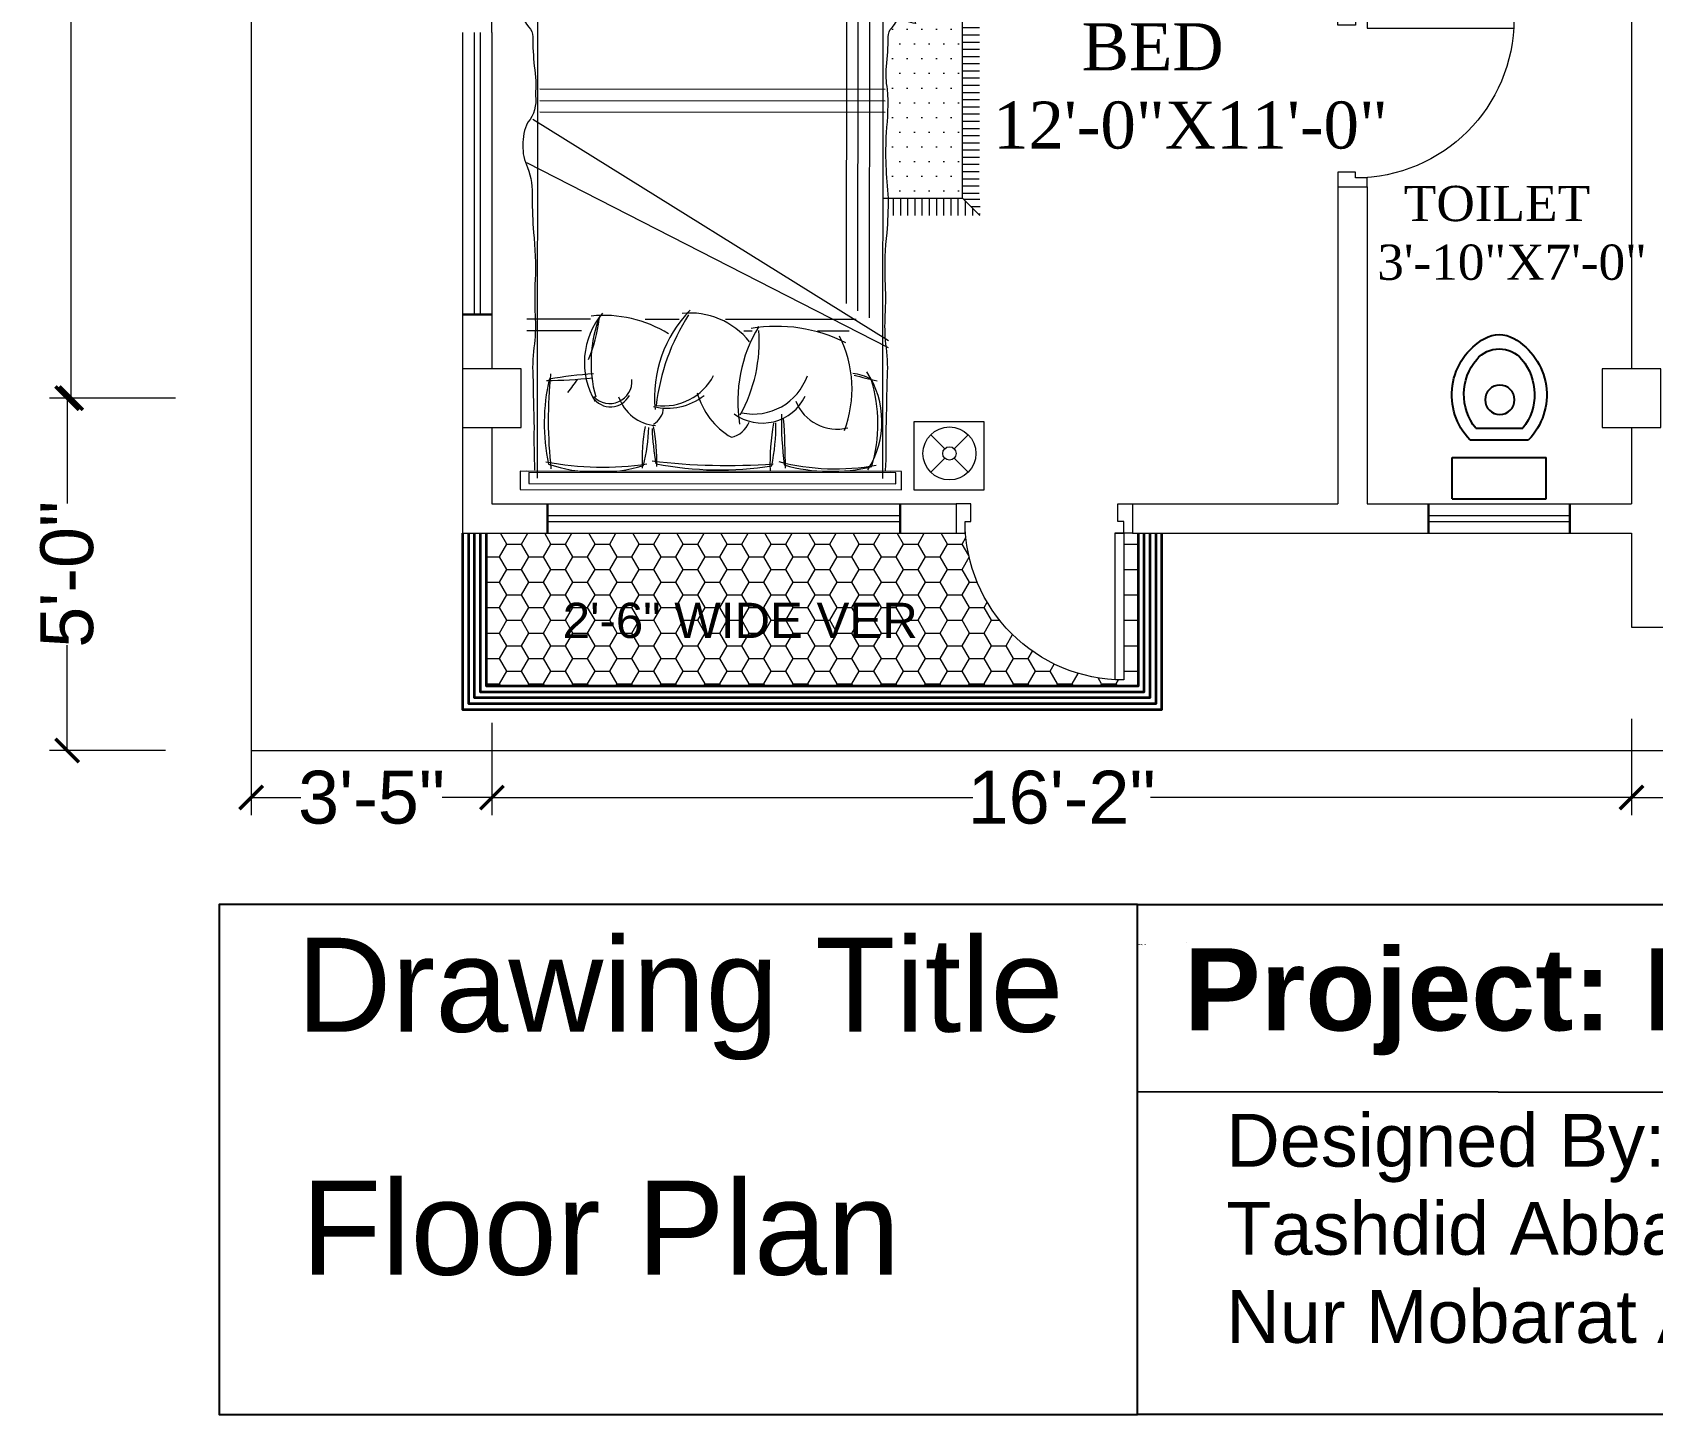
# Model space of a CAD drawing. Header units: inches. Extents: x 1551 to 2198, y 651 to 1264.
# Drawn here: x 1551.2 to 1827.1, y 651.2 to 886.6 of the extents above; entities that cross this region are included whole.
import ezdxf

# ---------------------------------------------------------------- set-up
doc = ezdxf.new("R2010")
doc.units = ezdxf.units.IN
doc.header["$MEASUREMENT"] = 0
for name, color, linetype, lineweight in [('0.3', 193, 'Continuous', 30), ('DOOR', 252, 'Continuous', 15), ('FIXT', 1, 'Continuous', 9), ('furniture', 143, 'Continuous', 9), ('illustr-TOILET FIXTURE', 204, 'Continuous', 9), ('sajib', 140, 'Continuous', 30), ('WALL', 253, 'Continuous', 35)]:
    doc.layers.add(name, color=color, linetype=linetype, lineweight=lineweight)
for name, color, linetype in [('2-Text', 7, 'Continuous'), ('fixture', 211, 'Continuous'), ('Layer1', 50, 'Continuous'), ('PDF_0', 7, 'Continuous'), ('PDF_Text', 7, 'Continuous')]:
    doc.layers.add(name, color=color, linetype=linetype)
doc.layers.add('Ver', color=7, linetype='Continuous', lineweight=9, true_color=0x2618ec)
doc.styles.add('h6', font='arial.ttf', dxfattribs={"height": 6})
doc.styles.add('h7', font='arial.ttf', dxfattribs={"height": 9})
doc.styles.add('PDF Arial', font='arial.ttf')
doc.styles.add('PDF Arial Bold', font='arialbd.ttf')
doc.styles.add('RS4', font='sylfaen.ttf', dxfattribs={"height": 12})
doc.styles.get("Standard").update_dxf_attribs({"font": 'arial.ttf'})
doc.dimstyles.new('SAJIB 2', dxfattribs={"dimtxt": 9, "dimasz": 4, "dimexe": 3, "dimexo": 3.0625, "dimgap": 0.09, "dimtad": 0, "dimdec": 0, "dimzin": 3, "dimdsep": 46, "dimlunit": 4, "dimtxsty": 'h7', "dimblk": 'ARCHTICK', "dimcen": 2, "dimclrd": 6, "dimclre": 7, "dimclrt": 7, "dimadec": 0, "dimazin": 0, "dimtfac": 1, "dimtdec": 0, "dimtofl": 0, "dimtmove": 0, "dimatfit": 3, "dimldrblk": 'OPEN30', "dimfxl": 1, "dimtolj": 1, "dimtzin": 0, "dimlwd": 20, "dimlwe": 20, "dimarcsym": 0})

# ---------------------------------------------------------------- blocks, each defined once
blk = doc.blocks.new('RTRTR')
at = {"layer": 'DOOR'}
for p, q in [((-723.21, 2222.65), (-723.21, 2247.61)), ((-721.71, 2222.65), (-721.71, 2247.65)), ((-721.71, 2222.65), (-723.21, 2222.65))]:
    blk.add_line(p, q, dxfattribs=at)
for points in [[(-750.21, 2222.65), (-748.71, 2222.65), (-748.71, 2220.65), (-747.71, 2220.65), (-747.71, 2217.65), (-750.21, 2217.65)], [(-720.21, 2222.65), (-721.71, 2222.65), (-721.71, 2220.65), (-722.71, 2220.65), (-722.71, 2217.65), (-720.21, 2217.65)]]:
    blk.add_lwpolyline(points, close=True, dxfattribs=at)
blk.add_arc((-721.71, 2220.65), 27, 90, 180, dxfattribs=at)
blk = doc.blocks.new('bedm')
for p, q in [((-11.35, 25.59), (-11.35, -56.88)), ((48.64, 25.59), (48.64, -56.88)), ((-12.73, 24.38), (50.51, 24.38)), ((-12.35, 2.89), (50.51, -29.21)), ((-12.35, 1.69), (49.48, -36.77)), ((-5.51, 0), (0, 0)), ((11.33, 0), (12.81, 0)), ((41.02, 0), (50.51, 0)), ((-6.7, -2.03), (15.97, -2.03)), ((24.06, -2.03), (29.96, -2.03)), ((39.46, -2.03), (50.51, -2.03)), ((-12.73, -54.7), (50.51, -54.7))]:
    blk.add_line(p, q)
for points in [[(-14.62, 27.58), (-14.62, 24.38), (51.64, 24.38), (51.64, 27.58)], [(-13.6, 24.61), (50.16, 24.61), (50.16, 26.52), (-13.6, 26.52)]]:
    blk.add_lwpolyline(points, close=True)
at = {"linetype": 'ByBlock'}
for points in [[(-11.93, -34.52, 0.045167), (-12.14, -42.06, -0.080578), (-11.96, -45.99, 0.026504), (-12.23, -51.13, -0.211134), (-12.9, -52.77, 0.329446), (-13.58, -57.76, 0.37589), (-10.61, -59.09, 0.123892), (-8.48, -57.44, -0.342539), (-5.98, -56.62, 0.955623), (-6.75, -56.52, -0.036442), (-1.35, -55.92, -0.046791), (3.01, -56, 0.023628), (7.01, -55.92, -0.055897), (16.69, -56.01, 0.053528), (18.31, -56.29, 0.053528), (19.93, -56.01, -0.055897), (29.62, -55.92, 0.026973), (33.12, -56, -0.036947), (38.63, -55.92, -0.036442), (44.03, -56.52, 0.955623), (43.26, -56.62, -0.342539), (45.76, -57.44, 0.123892), (47.9, -59.09, 0.37589), (50.86, -57.76, 0.329446), (50.19, -52.77, -0.211134), (49.51, -51.13, 0.026504), (49.24, -45.99, -0.06219), (49.05, -40.9, -0.218233), (50.36, -36.25, 0.123513), (51.21, -32.26, 0.129887), (50.39, -28.42, -0.095063), (49.59, -23.12, 0.016498), (49.37, -17.12, -0.039412), (49.06, -8.88, 0.025508), (49.06, -2.71, -0.038458), (49.16, 2.23, 0.058958), (49.43, 7.72, 0.00267), (49.23, 16.86, 0.015571), (49.13, 24.18)], [(-11.85, 24.18, 0.015571), (-11.95, 16.86, 0.00267), (-12.14, 7.72, 0.058958), (-11.87, 2.23, -0.038458), (-11.77, -2.71, 0.025508), (-11.77, -8.88, -0.039412), (-12.08, -17.12, 0.016498), (-12.31, -23.12)], [(-12.31, -23.12, -0.037552), (-11.93, -34.52)]]:
    blk.add_lwpolyline(points, format="xyb", dxfattribs=at)
for centre, radius, start, end in [((4.34, 15.74), 15.55, 147.51, 213.8336), ((-3.1, -14.57), 38.5, 75.2741, 100.6711), ((122.07, 24.02), 116.52, 180.1063, 184.3312), ((-29.58, 22.85), 37.82, 349.589, 2.0447), ((15.6, -89.34), 112.69, 83.3146, 94.0301), ((57.39, 22.44), 29.5, 177.8261, 191.4767), ((37.43, -28.85), 52.51, 79.3138, 98.5648), ((0.63, 22.18), 29.83, 349.1667, 3.123), ((-29.75, 15.34), 76.52, 354.0935, 6.4707), ((11.14, 4.47), 9.94, 78.0413, 160.8342), ((36.5, 1.79), 26.38, 151.0456, 184.1497), ((26.84, 3.06), 9.96, 83.1541, 152.0001), ((-9.06, 17.28), 37.34, 327.3804, 353.3034), ((36.06, 8.78), 3.82, 42.6016, 185.3377), ((17.55, 5.5), 21.8, 338.0807, 15.8259), ((-27.33, -68.33), 78.8, 74.5629, 77.5763), ((47.62, -70.17), 78.78, 90.3848, 96.2107), ((61.56, -4.61), 23.76, 139.9508, 146.951), ((61.56, -4.61), 23.76, 156.2982, 173.8539)]:
    blk.add_arc(centre, radius, start, end)
for centre, radius, start, end in [((15.98, 16.19), 26.48, 163.9263, 197.1409), ((-2.34, -5.37), 29.75, 74.2117, 103.8432), ((-53.93, 15.34), 60.2, 359.1536, 7.5533), ((48.63, 15.9), 41.42, 169.5301, 179.934), ((16.98, -34.74), 58.87, 79.1717, 98.8688), ((-11.16, 15.68), 39.9, 1.8337, 10.6945), ((58.71, 15.92), 29.43, 165.3434, 178.3876), ((38.13, -2.18), 26.74, 71.2545, 107.1861), ((12.57, 16.04), 34.89, 347.3175, 11.7435), ((14.51, 10.01), 20.51, 159.3026, 206.5026), ((-3.37, 9.34), 7.68, 21.4295, 104.3652), ((15.86, 14.24), 4.3, 102.1757, 158.3207), ((8.44, 7.29), 12.92, 15.4018, 59.7122), ((9.6, 7.65), 8.33, 54.1671, 153.8421), ((-11.14, 12.19), 24.99, 328.6542, 9.1977), ((30.3, 13.08), 3.59, 120.1134, 175.8974), ((27.5, 8.99), 7.47, 19.1335, 85.0933), ((26.06, 3.09), 10.31, 76.3296, 128.0812), ((6.78, 11.47), 21.53, 315.5269, 5.813), ((35.95, 9.51), 3.68, 33.4026, 153.0195), ((27.22, 5.47), 13.28, 319.8178, 30.7335), ((-5.37, 15.08), 7.78, 239.4859, 264.3104), ((35.43, 69.63), 62.26, 273.2105, 280.3406), ((7.07, 25.62), 26.45, 243.0538, 279.663), ((22.22, 10.21), 13.35, 218.7278, 275.6813), ((37.1, 18.54), 21.25, 238.1221, 275.9522)]:
    blk.add_arc(centre, radius, start, end, dxfattribs=at)
blk = doc.blocks.new('M-bed')
at = {"layer": 'furniture'}
h = blk.add_hatch(dxfattribs=at)
h.set_pattern_fill('DOTS', color=3, scale=40, angle=180, style=0)
h.set_pattern_definition([(180, (3692.6392, 7362.079), (-1.25, -2.5), [0, -2.5])])
h.paths.add_polyline_path([(3692.58, 7408.37), (3681.4, 7408.38), (3646.55, 7408.43), (3646.54, 7393.34, 0.011226), (3648.44, 7393.52, -0.053528), (3650.03, 7393.79, -0.053528), (3651.62, 7393.52, 0.055897), (3661.11, 7393.42, -0.023628), (3665.03, 7393.5, 0.046791), (3669.29, 7393.42, 0.021476), (3672.42, 7393.67, 0.117676), (3671.8, 7402.65, 0.09252), (3678.19, 7401.45, 0.072446), (3677.31, 7406.97, 0.18681), (3690.12, 7406.96, 0.148057), (3690.11, 7395.32, 0.06293), (3683.75, 7396.14, 0.065098), (3684.6, 7391, 0.0312), (3681.47, 7391.61, -0.099873), (3680.54, 7390.25, 0.186828), (3679.95, 7388.81, -0.027883), (3679.66, 7383.51, 0.077199), (3679.86, 7379.82, -0.045167), (3679.65, 7372.43, 0.037552), (3680.01, 7361.27), (3692.64, 7361.27)])
at = {"layer": 'furniture', "linetype": 'Continuous'}
for p, q in [((3646.55, 7408.43), (3643.61, 7411.37)), ((3692.58, 7408.37), (3695.52, 7411.31)), ((3692.64, 7361.27), (3692.58, 7408.37)), ((3679.07, 7361.27), (3692.64, 7361.27)), ((3692.64, 7361.27), (3695.58, 7358.32))]:
    blk.add_line(p, q, dxfattribs=at)
at = {"layer": 'furniture', "color": 1}
for p, q in [((3643.85, 7411.14), (3643.62, 7411.14)), ((3645.08, 7409.92), (3643.62, 7409.92)), ((3644.17, 7411.23), (3644.17, 7411.8)), ((3645.4, 7410.01), (3645.4, 7411.8)), ((3646.62, 7408.86), (3646.62, 7411.8)), ((3647.85, 7408.86), (3647.85, 7411.8)), ((3649.07, 7408.86), (3649.07, 7411.79)), ((3650.3, 7408.85), (3650.3, 7411.79)), ((3651.52, 7408.85), (3651.52, 7411.79)), ((3652.75, 7408.85), (3652.75, 7411.79)), ((3653.97, 7408.85), (3653.97, 7411.79)), ((3655.2, 7408.85), (3655.2, 7411.79)), ((3656.42, 7408.85), (3656.42, 7411.79)), ((3657.65, 7408.85), (3657.65, 7411.79)), ((3658.87, 7408.84), (3658.87, 7411.78)), ((3660.1, 7408.84), (3660.1, 7411.78)), ((3661.32, 7408.84), (3661.32, 7411.78)), ((3662.55, 7408.84), (3662.55, 7411.78)), ((3663.77, 7408.84), (3663.77, 7411.78)), ((3665, 7408.84), (3665, 7411.78)), ((3666.22, 7408.84), (3666.22, 7411.78)), ((3667.45, 7408.84), (3667.45, 7411.78)), ((3668.67, 7408.83), (3668.67, 7411.77)), ((3669.9, 7408.83), (3669.9, 7411.77)), ((3671.12, 7408.83), (3671.12, 7411.77)), ((3672.35, 7408.83), (3672.35, 7411.77)), ((3673.57, 7408.83), (3673.57, 7411.77)), ((3674.8, 7408.83), (3674.8, 7411.77)), ((3676.02, 7408.83), (3676.02, 7411.77)), ((3677.25, 7408.82), (3677.25, 7411.77)), ((3678.47, 7408.82), (3678.47, 7411.76)), ((3679.7, 7408.82), (3679.7, 7411.76)), ((3680.92, 7408.82), (3680.92, 7411.76)), ((3682.15, 7408.82), (3682.15, 7411.76)), ((3683.37, 7408.82), (3683.37, 7411.76)), ((3684.6, 7408.82), (3684.6, 7411.76)), ((3685.82, 7408.82), (3685.82, 7411.76)), ((3687.05, 7408.81), (3687.05, 7411.75)), ((3688.27, 7408.81), (3688.27, 7411.75)), ((3689.5, 7408.81), (3689.5, 7411.75)), ((3690.72, 7408.81), (3690.72, 7411.75)), ((3691.95, 7408.81), (3691.95, 7411.75)), ((3693.17, 7409.24), (3693.17, 7411.75)), ((3695.52, 7409.85), (3694.06, 7409.85)), ((3694.4, 7410.46), (3694.4, 7411.75)), ((3695.52, 7411.08), (3695.29, 7411.08)), ((3695.62, 7411.69), (3695.62, 7411.75)), ((3646.55, 7407.64), (3643.61, 7407.65)), ((3646.3, 7408.69), (3643.62, 7408.69)), ((3692.58, 7408.37), (3681.4, 7408.38)), ((3695.52, 7407.4), (3692.58, 7407.4)), ((3695.52, 7408.63), (3692.84, 7408.63)), ((3646.55, 7406.42), (3643.61, 7406.42)), ((3646.55, 7405.19), (3643.61, 7405.2)), ((3646.55, 7403.97), (3643.61, 7403.97)), ((3680.57, 7396.12), (3680.58, 7406.05)), ((3695.52, 7406.18), (3692.58, 7406.18)), ((3695.52, 7404.95), (3692.58, 7404.95)), ((3646.54, 7401.52), (3643.6, 7401.52)), ((3646.55, 7402.74), (3643.61, 7402.75)), ((3675.06, 7394.04), (3675.07, 7401.73)), ((3695.51, 7402.5), (3692.57, 7402.5)), ((3695.51, 7401.28), (3692.57, 7401.28)), ((3695.52, 7403.73), (3692.58, 7403.73)), ((3646.54, 7400.29), (3643.6, 7400.3)), ((3646.54, 7399.07), (3643.6, 7399.07)), ((3678, 7398.4), (3672.62, 7398.41)), ((3695.51, 7400.05), (3692.57, 7400.05)), ((3695.51, 7398.83), (3692.57, 7398.83)), ((3646.54, 7397.84), (3643.6, 7397.85)), ((3646.54, 7396.62), (3643.6, 7396.62)), ((3695.51, 7397.6), (3692.57, 7397.6)), ((3695.51, 7396.38), (3692.57, 7396.38)), ((3646.54, 7395.39), (3643.6, 7395.4)), ((3646.54, 7394.17), (3643.6, 7394.17)), ((3695.51, 7395.15), (3692.57, 7395.15)), ((3695.51, 7393.93), (3692.57, 7393.93)), ((3676.76, 7392.21), (3676.71, 7340.89)), ((3695.5, 7391.48), (3692.56, 7391.48)), ((3695.5, 7390.25), (3692.56, 7390.25)), ((3695.51, 7392.7), (3692.57, 7392.7)), ((3695.5, 7389.03), (3692.56, 7389.03)), ((3695.5, 7387.8), (3692.56, 7387.8)), ((3695.5, 7386.58), (3692.56, 7386.58)), ((3695.5, 7385.35), (3692.56, 7385.35)), ((3695.5, 7384.13), (3692.56, 7384.13)), ((3695.5, 7382.9), (3692.56, 7382.9)), ((3695.49, 7379.23), (3692.55, 7379.23)), ((3695.5, 7381.68), (3692.56, 7381.68)), ((3695.5, 7380.45), (3692.56, 7380.45)), ((3695.49, 7378), (3692.55, 7378)), ((3695.49, 7376.78), (3692.55, 7376.78)), ((3620.67, 7375.96), (3679.46, 7375.91)), ((3695.49, 7375.55), (3692.55, 7375.55)), ((3695.49, 7374.33), (3692.55, 7374.33)), ((3695.49, 7373.1), (3692.55, 7373.1)), ((3695.49, 7371.88), (3692.55, 7371.88)), ((3695.49, 7370.65), (3692.55, 7370.65)), ((3695.49, 7369.43), (3692.55, 7369.43)), ((3695.49, 7368.2), (3692.55, 7368.2)), ((3695.48, 7366.98), (3692.54, 7366.98)), ((3695.48, 7365.75), (3692.54, 7365.75)), ((3695.48, 7364.53), (3692.54, 7364.53)), ((3695.48, 7363.3), (3692.54, 7363.3)), ((3680.87, 7358.34), (3680.87, 7361.28)), ((3682.1, 7358.34), (3682.1, 7361.28)), ((3683.32, 7358.34), (3683.32, 7361.28)), ((3684.55, 7358.34), (3684.55, 7361.28)), ((3685.77, 7358.34), (3685.77, 7361.28)), ((3687, 7358.33), (3687, 7361.27)), ((3688.22, 7358.33), (3688.22, 7361.27)), ((3689.45, 7358.33), (3689.45, 7361.27)), ((3690.67, 7358.33), (3690.67, 7361.27)), ((3691.9, 7358.33), (3691.9, 7361.27)), ((3695.48, 7362.08), (3692.54, 7362.08)), ((3695.58, 7361.06), (3692.84, 7361.06)), ((3693.12, 7358.33), (3693.12, 7360.77)), ((3695.62, 7359.79), (3694.11, 7359.79)), ((3694.35, 7358.32), (3694.35, 7359.54)), ((3695.62, 7358.57), (3695.33, 7358.57))]:
    blk.add_line(p, q, dxfattribs=at)
at = {"layer": 'furniture', "color": 150}
for p, q in [((3679.83, 7396.51), (3679.84, 7406.2)), ((3674.33, 7393.99), (3674.33, 7401.88)), ((3678.09, 7399.14), (3672.55, 7399.14)), ((3674.8, 7392.21), (3674.76, 7342.11)), ((3620.67, 7377.92), (3679.46, 7377.87))]:
    blk.add_line(p, q, dxfattribs=at)
at = {"layer": 'furniture'}
for p, q in [((3672.84, 7392.22), (3672.8, 7343.33)), ((3620.67, 7379.88), (3679.46, 7379.83)), ((3689.59, 7318.59, 1.69), (3687.2, 7320.99, 1.69)), ((3691.18, 7318.59, 1.69), (3693.58, 7320.98, 1.69)), ((3689.59, 7317, 1.69), (3687.2, 7314.61, 1.69)), ((3691.18, 7317, 1.69), (3693.57, 7314.61, 1.69))]:
    blk.add_line(p, q, dxfattribs=at)
at = {"layer": 'furniture', "linetype": 'Continuous'}
blk.add_lwpolyline([(3646.54, 7393.34), (3646.55, 7408.43), (3692.64, 7408.43)], dxfattribs=at)
at = {"layer": 'furniture'}
blk.add_lwpolyline([(3696.25, 7311.53), (3684.4, 7311.54), (3684.41, 7323.25), (3696.26, 7323.24)], close=True, dxfattribs=at)
for radius in [4.51, 1.13]:
    blk.add_circle((3690.39, 7317.8, 1.69), radius, dxfattribs=at)
for centre, radius, start, end in [((3658.8, 7401.17), 19.4, 344.6755, 17.4141), ((3683.73, 7423.51), 17.74, 248.7884, 291.1143), ((3709.34, 7401.12), 20.09, 163.1076, 196.7951), ((3653.29, 7396.85), 19.4, 350.5682, 17.4141), ((3678.22, 7419.19), 17.74, 248.7884, 269.9322), ((3683.68, 7370.58), 25.56, 75.4418, 96.6097), ((3703.83, 7396.8), 20.09, 181.8967, 196.7951), ((3678.17, 7366.26), 25.56, 75.4418, 82.59)]:
    blk.add_arc(centre, radius, start, end, dxfattribs=at)
at = {"layer": 'furniture', "xscale": 0.9799999999687397, "yscale": 0.9799999999687397, "zscale": 0.9799999999687397, "rotation": 179.9513479370545}
blk.add_blockref('bedm', (3667.93, 7338.62), dxfattribs=at)
blk = doc.blocks.new('COMOD')
at = {"layer": 'FIXT', "color": 253, "lineweight": 25, "true_color": 0x9898cc}
for p, q in [((-8, 0), (8, 0)), ((-8, 0), (-8, -7)), ((8, 0), (8, -7)), ((-8, -7), (8, -7)), ((-5, -10), (5, -10)), ((-4, -12), (4, -12))]:
    blk.add_line(p, q, dxfattribs=at)
blk.add_circle((0.1, -16.84), 2.5, dxfattribs=at)
for centre, radius, start, end in [((3, -17.67), 11.08, 136.2189, 240.4371), ((-3, -17.67), 11.08, 299.5629, 43.7811), ((3.28, -17.76), 9.29, 141.6544, 220.0087), ((-3.28, -17.76), 9.29, 319.9913, 38.3456), ((0, -20.52), 5, 220.0087, 319.9913), ((0, -22.96), 5, 240.4371, 299.5629)]:
    blk.add_arc(centre, radius, start, end, dxfattribs=at)
blk = doc.blocks.new('_ArchTick')
at = {"layer": 'WALL', "color": 0, "const_width": 0.15}
blk.add_lwpolyline([(-0.5, -0.5), (0.5, 0.5)], dxfattribs=at)
blk = doc.blocks.new('*D27')
at = {"layer": 'Defpoints', "color": 0, "ltscale": 25, "transparency": 16777216}
for p in [(1578.63, 824.27), (1557.12, 764.27), (1576.97, 764.27)]:
    blk.add_point(p, dxfattribs=at)
at = {"layer": 'Ver', "color": 7, "lineweight": 20, "ltscale": 25, "transparency": 16777216}
for p, q in [((1575.57, 824.27), (1554.12, 824.27)), ((1573.9, 764.27), (1554.12, 764.27))]:
    blk.add_line(p, q, dxfattribs=at)
at = {"layer": 'Ver', "color": 6, "lineweight": 20, "ltscale": 25, "transparency": 16777216}
for p, q in [((1557.12, 824.27), (1557.12, 806.32)), ((1557.12, 764.27), (1557.12, 782.22))]:
    blk.add_line(p, q, dxfattribs=at)
at = {"layer": 'Ver', "color": 6, "lineweight": 20, "ltscale": 25, "transparency": 16777216, "xscale": 4, "yscale": 4, "zscale": 4}
for p, rotation in [((1557.12, 824.27), 90), ((1557.12, 764.27), 270)]:
    blk.add_blockref('_ArchTick', p, dxfattribs=dict(at, rotation=rotation))
at = {"layer": 'Ver', "color": 7, "ltscale": 25, "transparency": 16777216, "insert": (1557.12, 794.27), "char_height": 9, "attachment_point": 5, "rotation": 90, "style": 'h7'}
blk.add_mtext('\\A1;5\'-0"', dxfattribs=at)
blk = doc.blocks.new('_Open30')
at = {"color": 0, "linetype": 'ByBlock', "lineweight": -2}
for p, q in [((-1, 0.268), (0, 0)), ((0, 0), (-1, -0.268)), ((0, 0), (-1, 0))]:
    blk.add_line(p, q, dxfattribs=at)
blk = doc.blocks.new('*D28')
at = {"layer": 'Defpoints', "color": 0, "ltscale": 25, "transparency": 16777216}
for p in [(1588.46, 772.06), (1629.46, 772.06), (1629.46, 756.25)]:
    blk.add_point(p, dxfattribs=at)
at = {"layer": 'Ver', "color": 7, "lineweight": 20, "ltscale": 25, "transparency": 16777216}
for p, q in [((1588.46, 769), (1588.46, 753.25)), ((1629.46, 769), (1629.46, 753.25))]:
    blk.add_line(p, q, dxfattribs=at)
at = {"layer": 'Ver', "color": 6, "lineweight": 20, "ltscale": 25, "transparency": 16777216}
for p, q in [((1588.46, 756.25), (1596.91, 756.25)), ((1629.46, 756.25), (1621.01, 756.25))]:
    blk.add_line(p, q, dxfattribs=at)
at = {"layer": 'Ver', "color": 6, "lineweight": 20, "ltscale": 25, "transparency": 16777216, "xscale": 4, "yscale": 4, "zscale": 4, "rotation": 180}
blk.add_blockref('_ArchTick', (1588.46, 756.25), dxfattribs=at)
at = {"layer": 'Ver', "color": 6, "lineweight": 20, "ltscale": 25, "transparency": 16777216, "xscale": 4, "yscale": 4, "zscale": 4}
blk.add_blockref('_ArchTick', (1629.46, 756.25), dxfattribs=at)
at = {"layer": 'Ver', "color": 7, "ltscale": 25, "transparency": 16777216, "insert": (1608.96, 756.25), "char_height": 9, "attachment_point": 5, "style": 'h7'}
blk.add_mtext('\\A1;3\'-5"', dxfattribs=at)
blk = doc.blocks.new('*D29')
at = {"layer": 'Defpoints', "color": 0, "ltscale": 25, "transparency": 16777216}
for p in [(1823.46, 772.7), (1629.46, 772.06), (1823.46, 756.25)]:
    blk.add_point(p, dxfattribs=at)
at = {"layer": 'Ver', "color": 7, "lineweight": 20, "ltscale": 25, "transparency": 16777216}
for p, q in [((1823.46, 769.64), (1823.46, 753.25)), ((1629.46, 769), (1629.46, 753.25))]:
    blk.add_line(p, q, dxfattribs=at)
at = {"layer": 'Ver', "color": 6, "lineweight": 20, "ltscale": 25, "transparency": 16777216}
for p, q in [((1629.46, 756.25), (1711.34, 756.25)), ((1823.46, 756.25), (1741.59, 756.25))]:
    blk.add_line(p, q, dxfattribs=at)
at = {"layer": 'Ver', "color": 6, "lineweight": 20, "ltscale": 25, "transparency": 16777216, "xscale": 4, "yscale": 4, "zscale": 4, "rotation": 180}
blk.add_blockref('_ArchTick', (1629.46, 756.25), dxfattribs=at)
at = {"layer": 'Ver', "color": 6, "lineweight": 20, "ltscale": 25, "transparency": 16777216, "xscale": 4, "yscale": 4, "zscale": 4}
blk.add_blockref('_ArchTick', (1823.46, 756.25), dxfattribs=at)
at = {"layer": 'Ver', "color": 7, "ltscale": 25, "transparency": 16777216, "insert": (1726.46, 756.25), "char_height": 9, "attachment_point": 5, "style": 'h7'}
blk.add_mtext('\\A1;16\'-2"', dxfattribs=at)
blk = doc.blocks.new('*D30')
at = {"layer": 'Defpoints', "color": 0, "ltscale": 25, "transparency": 16777216}
for p in [(1823.46, 772.7), (1929.46, 772.7), (1929.46, 756.25)]:
    blk.add_point(p, dxfattribs=at)
at = {"layer": 'Ver', "color": 7, "lineweight": 20, "ltscale": 25, "transparency": 16777216}
for p, q in [((1823.46, 769.64), (1823.46, 753.25)), ((1929.46, 769.64), (1929.46, 753.25))]:
    blk.add_line(p, q, dxfattribs=at)
at = {"layer": 'Ver', "color": 6, "lineweight": 20, "ltscale": 25, "transparency": 16777216}
for p, q in [((1823.46, 756.25), (1860.91, 756.25)), ((1929.46, 756.25), (1892.02, 756.25))]:
    blk.add_line(p, q, dxfattribs=at)
at = {"layer": 'Ver', "color": 6, "lineweight": 20, "ltscale": 25, "transparency": 16777216, "xscale": 4, "yscale": 4, "zscale": 4, "rotation": 180}
blk.add_blockref('_ArchTick', (1823.46, 756.25), dxfattribs=at)
at = {"layer": 'Ver', "color": 6, "lineweight": 20, "ltscale": 25, "transparency": 16777216, "xscale": 4, "yscale": 4, "zscale": 4}
blk.add_blockref('_ArchTick', (1929.46, 756.25), dxfattribs=at)
at = {"layer": 'Ver', "color": 7, "ltscale": 25, "transparency": 16777216, "insert": (1876.46, 756.25), "char_height": 9, "attachment_point": 5, "style": 'h7'}
blk.add_mtext('\\A1;8\'-10"', dxfattribs=at)
blk = doc.blocks.new('*D33')
at = {"layer": 'Defpoints', "color": 0, "ltscale": 25, "transparency": 16777216}
for p in [(1557.8, 1001.77), (1570.8, 1001.77), (1570.8, 824.27)]:
    blk.add_point(p, dxfattribs=at)
at = {"layer": 'Ver', "color": 7, "lineweight": 20, "ltscale": 25, "transparency": 16777216}
for p, q in [((1567.74, 1001.77), (1554.8, 1001.77)), ((1567.74, 824.27), (1554.8, 824.27))]:
    blk.add_line(p, q, dxfattribs=at)
at = {"layer": 'Ver', "color": 6, "lineweight": 20, "ltscale": 25, "transparency": 16777216}
for p, q in [((1557.8, 1001.77), (1557.8, 931.64)), ((1557.8, 824.27), (1557.8, 894.4))]:
    blk.add_line(p, q, dxfattribs=at)
at = {"layer": 'Ver', "color": 6, "lineweight": 20, "ltscale": 25, "transparency": 16777216, "xscale": 4, "yscale": 4, "zscale": 4}
for p, rotation in [((1557.8, 1001.77), 90), ((1557.8, 824.27), 270)]:
    blk.add_blockref('_ArchTick', p, dxfattribs=dict(at, rotation=rotation))
at = {"layer": 'Ver', "color": 7, "ltscale": 25, "transparency": 16777216, "insert": (1557.8, 913.02), "char_height": 9, "attachment_point": 5, "rotation": 90, "style": 'h7'}
blk.add_mtext('\\A1;14\'-10"', dxfattribs=at)

msp = doc.modelspace()

# ---------------------------------------------------------------- hatches: boundary and pattern name
at = {"layer": 'Ver', "ltscale": 25, "true_color": 0xcecce6}
h = msp.add_hatch(dxfattribs=at)
h.set_pattern_fill('HONEY', color=254, scale=20, style=0)
h.set_pattern_definition([(0, (-109750.4963, 45282.814), (3.75, 2.1650635), [2.5, -5]), (120, (-109750.4963, 45282.814), (-3.74999999, 2.165063514), [2.5, -5]), (60, (-109750.4963, 45282.814), (8e-09, 4.330127014), [-5, 2.5])])
h.paths.add_polyline_path([(1638.99, 801.27), (1628.46, 801.27), (1628.46, 775.27), (1739.52, 775.27), (1739.52, 801.27), (1738.52, 801.27), (1737.02, 801.27), (1737.02, 776.27, -0.392661), (1710.09, 801.27), (1708.52, 801.27), (1698.99, 801.27)])
h.paths.add_polyline_path([(1640.18, 790.92), (1703.29, 790.92), (1703.29, 781.79), (1640.18, 781.79)], flags=24)

# ---------------------------------------------------------------- linework, layer by layer
msp.add_lwpolyline([(1739.39, 738.01), (1583, 738.01), (1583, 651.17), (1739.39, 651.17)], close=True)
at = {"layer": 'illustr-TOILET FIXTURE', "linetype": 'ByBlock'}
for p, q in [((1624.46, 886.52), (1624.46, 838.52)), ((1624.46, 886.52), (1624.46, 838.52)), ((1626.46, 886.52), (1626.46, 838.52)), ((1626.46, 886.52), (1626.46, 838.52)), ((1627.46, 886.52), (1627.46, 838.52)), ((1627.46, 886.52), (1627.46, 838.52)), ((1629.46, 886.52), (1629.46, 838.52)), ((1629.46, 886.52), (1629.46, 838.52)), ((1638.99, 806.27), (1698.99, 806.27)), ((1638.99, 806.27), (1698.99, 806.27)), ((1788.96, 806.27), (1812.96, 806.27)), ((1788.96, 806.27), (1812.96, 806.27)), ((1638.99, 804.27), (1698.99, 804.27)), ((1638.99, 804.27), (1698.99, 804.27)), ((1638.99, 803.27), (1698.99, 803.27)), ((1638.99, 803.27), (1698.99, 803.27)), ((1788.96, 804.27), (1812.96, 804.27)), ((1788.96, 804.27), (1812.96, 804.27)), ((1788.96, 803.27), (1812.96, 803.27)), ((1788.96, 803.27), (1812.96, 803.27)), ((1638.99, 801.27), (1698.99, 801.27)), ((1638.99, 801.27), (1698.99, 801.27)), ((1788.96, 801.27), (1812.96, 801.27)), ((1788.96, 801.27), (1812.96, 801.27))]:
    msp.add_line(p, q, dxfattribs=at)
at = {"layer": 'Layer1', "lineweight": 40}
msp.add_line((1747.65, 731.62), (1747.65, 731.62), dxfattribs=at)
at = {"layer": 'PDF_0', "lineweight": 25}
msp.add_lwpolyline([(1739.39, 738.01), (2169.31, 738.01), (2169.31, 651.17), (1739.39, 651.17)], close=True, dxfattribs=at)
msp.add_lwpolyline([(2169.31, 705.72), (1739.39, 706.16)], dxfattribs=at)
at = {"layer": 'sajib', "ltscale": 25}
for p, q in [((1624.46, 838.52), (1629.46, 838.52)), ((1629.46, 838.52), (1624.46, 838.52)), ((1638.93, 806.27), (1638.93, 801.27)), ((1638.93, 801.27), (1638.93, 806.27)), ((1698.99, 801.27), (1698.99, 806.27)), ((1698.99, 806.27), (1698.99, 801.27)), ((1788.9, 806.27), (1788.9, 801.27)), ((1788.9, 801.27), (1788.9, 806.27)), ((1812.96, 801.27), (1812.96, 806.27)), ((1812.96, 806.27), (1812.96, 801.27))]:
    msp.add_line(p, q, dxfattribs=at)
at = {"layer": 'Ver', "color": 1, "ltscale": 25}
for p, q in [((1588.46, 1220.27), (1588.46, 764.27)), ((1588.46, 764.27), (2164.46, 764.27))]:
    msp.add_line(p, q, dxfattribs=at)
at = {"layer": 'Ver', "ltscale": 25}
for p, q in [((1629.46, 886.52), (1629.46, 896.52)), ((1823.46, 895.27), (1823.46, 829.27)), ((1778.46, 861.84), (1778.46, 861.77)), ((1773.46, 860.27), (1773.46, 806.27)), ((1778.46, 860.27), (1778.46, 806.27)), ((1629.46, 857.02), (1629.46, 857.02)), ((1624.46, 838.52), (1624.46, 829.27)), ((1629.46, 838.52), (1629.46, 829.27)), ((1624.46, 819.27), (1624.46, 771.27)), ((1629.46, 819.27), (1629.46, 811.27)), ((1629.46, 819.27), (1629.46, 806.27)), ((1823.46, 819.27), (1823.46, 806.27)), ((1629.46, 806.27), (1638.93, 806.27)), ((1680.49, 806.27), (1680.49, 806.27)), ((1698.99, 806.27), (1708.52, 806.27)), ((1738.52, 806.27), (1773.46, 806.27)), ((1778.46, 806.27), (1788.9, 806.27)), ((1812.96, 806.27), (1823.46, 806.27)), ((1624.46, 801.27), (1638.93, 801.27)), ((1698.99, 801.27), (1708.52, 801.27)), ((1710.02, 801.27), (1710.09, 801.27)), ((1735.52, 801.27), (1737.02, 801.27)), ((1738.52, 801.27), (1743.52, 801.27)), ((1743.52, 801.27), (1770.46, 801.27)), ((1743.52, 801.27), (1788.9, 801.27)), ((1812.96, 801.27), (1823.46, 801.27)), ((1823.46, 801.27), (1823.46, 785.27)), ((1823.46, 785.27), (1864.4, 785.27))]:
    msp.add_line(p, q, dxfattribs=at)
at = {"layer": 'Ver', "color": 1, "ltscale": 25}
for points in [[(1624.46, 819.27), (1634.46, 819.27), (1634.46, 829.27), (1624.46, 829.27)], [(1818.46, 819.27), (1828.46, 819.27), (1828.46, 829.27), (1818.46, 829.27)]]:
    msp.add_lwpolyline(points, close=True, dxfattribs=at)
at = {"layer": 'WALL'}
for points in [[(1624.46, 801.27), (1624.46, 771.27), (1743.52, 771.27), (1743.52, 801.27)], [(1625.46, 801.27), (1625.46, 772.27), (1742.52, 772.27), (1742.52, 801.27)], [(1626.46, 801.27), (1626.46, 773.27), (1741.52, 773.27), (1741.52, 801.27)], [(1627.46, 801.27), (1627.46, 774.27), (1740.52, 774.27), (1740.52, 801.27)], [(1628.46, 801.27), (1628.46, 775.27), (1739.52, 775.27), (1739.52, 801.27)]]:
    msp.add_lwpolyline(points, dxfattribs=at)

# ---------------------------------------------------------------- block references
at = {"layer": 'fixture', "color": 9, "true_color": 0xd19cc7, "xscale": -1, "rotation": 180}
msp.add_blockref('COMOD', (1800.96, 807.14), dxfattribs=at)
at = {"layer": 'furniture'}
msp.add_blockref('M-bed', (-1983.04, -6502.95), dxfattribs=at)
at = {"layer": 'WALL', "color": 0, "xscale": -1}
for p, rotation in [((-444.19, 1610.48), 270), ((2458.73, 3023.92), 180)]:
    msp.add_blockref('RTRTR', p, dxfattribs=dict(at, rotation=rotation))

# ---------------------------------------------------------------- texts
at = {"attachment_point": 1}
for s, width, insert, char_height in [('Drawing Title', 135.6831, (1596.19, 732.38), 16.0214), ('Floor Plan', 127.3615, (1596.96, 691), 16.021)]:
    msp.add_mtext_dynamic_manual_height_columns(s, width=width, gutter_width=1, heights=[0], dxfattribs=dict(at, insert=insert, char_height=char_height))
at = {"layer": '0.3', "lineweight": -2, "insert": (1671.73, 789.42), "char_height": 6, "width": 106.7874, "attachment_point": 2, "style": 'h6'}
msp.add_mtext('2\'-6" WIDE VER', dxfattribs=at)
at = {"layer": '2-Text', "lineweight": -2, "ltscale": 25, "width": 139.4243, "attachment_point": 1, "style": 'RS4'}
for s, insert, char_height in [('     BED\\P12\'-0"X11\'-0"', (1714.77, 888.11), 8), ('{\\fTimes New Roman|b0|i0|c0|p18;  TOILET\\P3\'-10"X7\'-0}"', (1780.19, 860.42), 6)]:
    msp.add_mtext(s, dxfattribs=dict(at, insert=insert, char_height=char_height))
at = {"layer": 'PDF_Text', "attachment_point": 7}
for s, insert, char_height, style in [('Drawing Title', (1739.3, 731.1), 0.1799, 'PDF Arial'), ('{\\H0.87383x;Project: First Floor of Sub Urban Residential}  ', (1747.29, 712.36), 16.0214, 'PDF Arial Bold'), ('Designed By: \\PTashdid Abbasy Tonmoy,1802170 \\PNur Mobarat Abrar,1802131', (1754.51, 661.71), 8.9995, 'PDF Arial')]:
    msp.add_mtext(s, dxfattribs=dict(at, insert=insert, char_height=char_height, style=style))

# ---------------------------------------------------------------- dimensions: what is measured, and where the dimension line sits
at = {"layer": 'Ver', "ltscale": 25}
dim = msp.add_linear_dim(base=(1557.79806194, 1001.76922951), p1=(1570.79806194, 824.26922951), p2=(1570.79806194, 1001.76922951), angle=90, dimstyle='SAJIB 2', dxfattribs=at)
dim.commit()
dim.dimension.update_dxf_attribs({"geometry": '*D33', "text_midpoint": (1557.79806194, 913.01922951)})
dim = msp.add_linear_dim(base=(1557.12, 764.27), p1=(1578.63, 824.27), p2=(1576.97, 764.27), angle=90, dimstyle='SAJIB 2', override={"dimtmove": 1}, dxfattribs=at)
dim.commit()
dim.dimension.update_dxf_attribs({"geometry": '*D27', "text_midpoint": (1557.12, 794.27)})
for base, p1, p2, picture, middle in [((1823.46, 756.25), (1629.46, 772.06), (1823.46, 772.7), '*D29', (1726.46, 756.25)), ((1929.46, 756.25), (1823.46, 772.7), (1929.46, 772.7), '*D30', (1876.46, 756.25))]:
    dim = msp.add_linear_dim(base=base, p1=p1, p2=p2, dimstyle='SAJIB 2', override={"dimtmove": 1}, dxfattribs=at)
    dim.commit()
    dim.dimension.update_dxf_attribs({"geometry": picture, "text_midpoint": middle})
dim = msp.add_linear_dim(base=(1629.46, 756.25), p1=(1588.46, 772.06), p2=(1629.46, 772.06), dimstyle='SAJIB 2', dxfattribs=at)
dim.commit()
dim.dimension.update_dxf_attribs({"geometry": '*D28', "text_midpoint": (1608.96, 756.25)})

doc.saveas('drawing.dxf')
